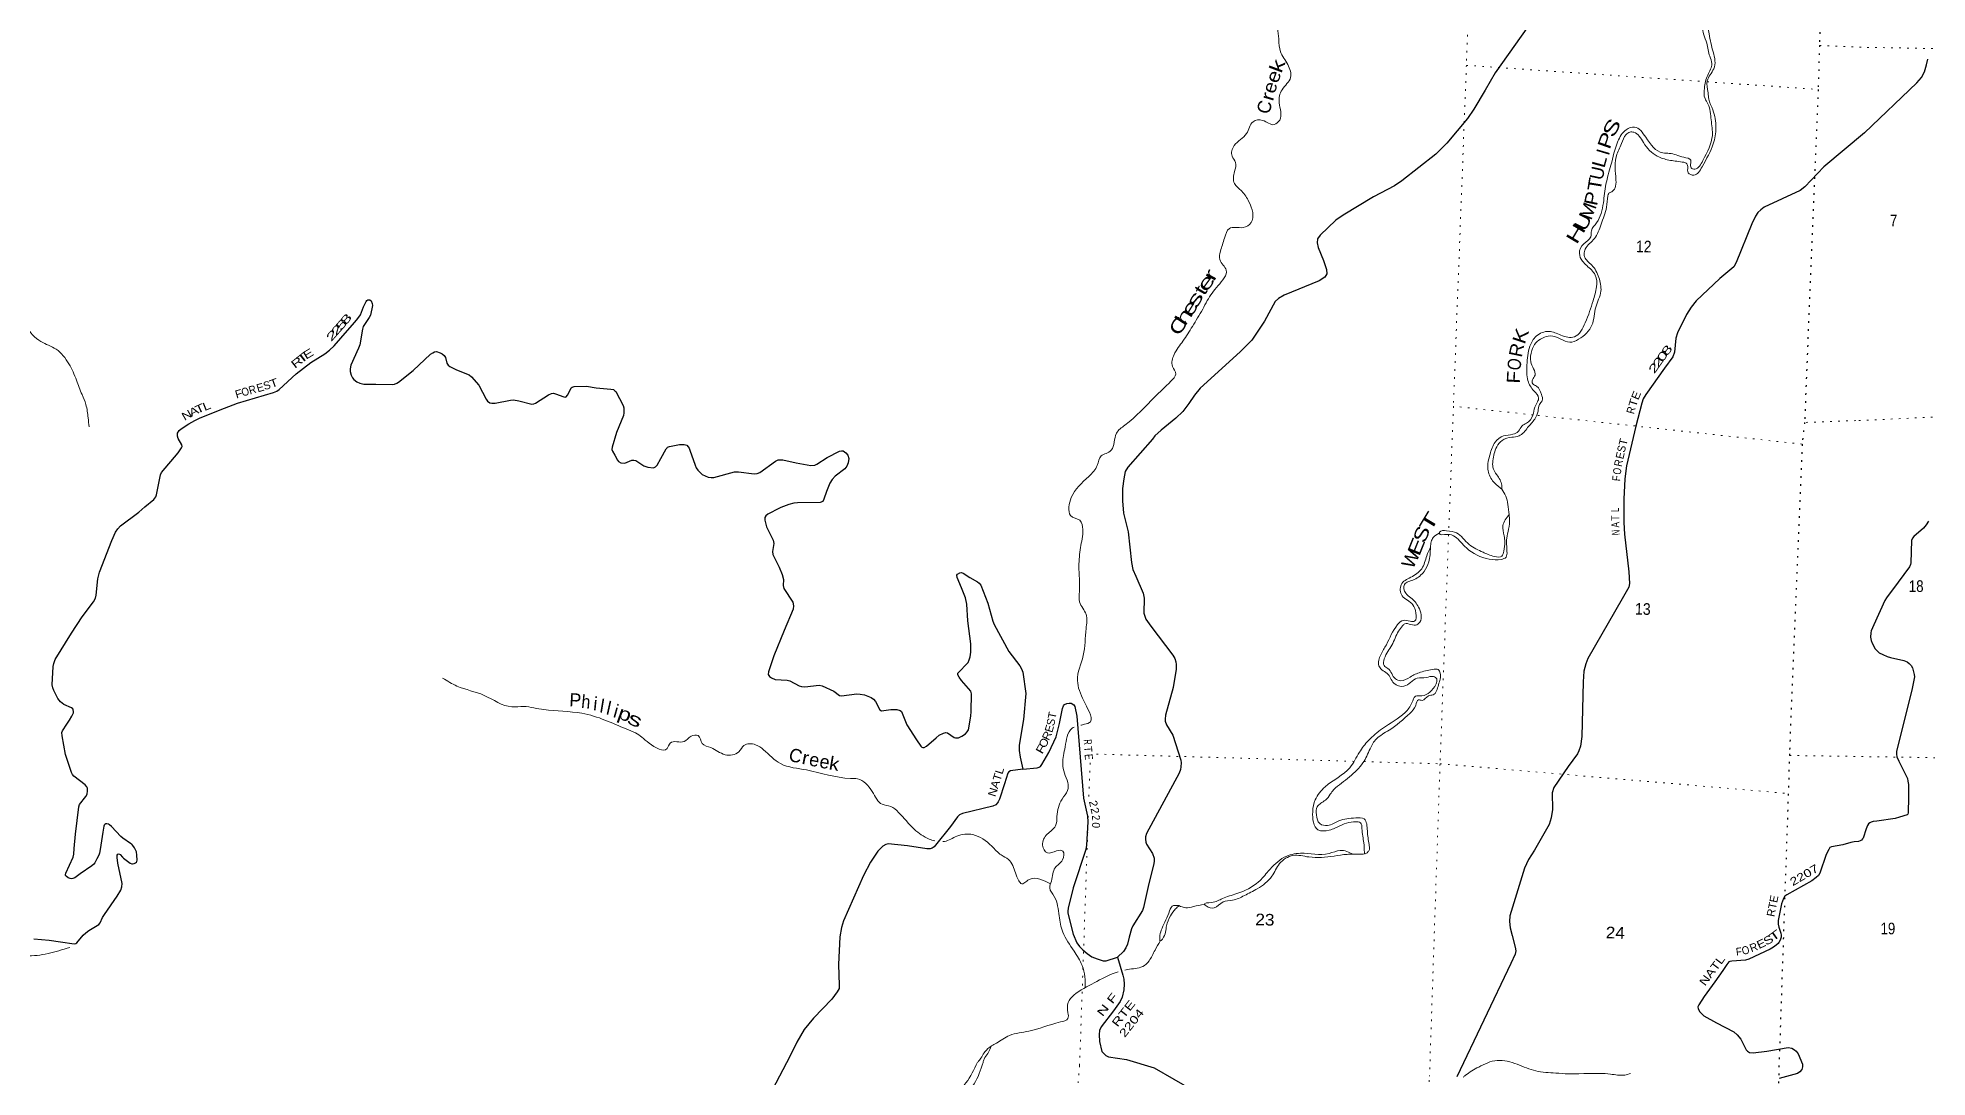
# Model space of a CAD drawing. Header units: feet. Extents: x -751810 to -497223, y -177792 to 12311.
# Drawn here: x -711982 to -683645, y -35316 to -19722 of the extents above; entities that cross this region are included whole.
import ezdxf
from ezdxf.enums import TextEntityAlignment as Align

# ---------------------------------------------------------------- set-up
doc = ezdxf.new("R2010")
doc.units = ezdxf.units.FT
doc.header["$LTSCALE"] = 80
doc.linetypes.add('DOTTED', pattern=[1.5, 0.3, -1.2])
for name, color, linetype, lineweight in [('29', 7, 'Continuous', 25), ('39', 7, 'Continuous', 13), ('6', 7, 'DOTTED', 25), ('7', 7, 'DOTTED', 13)]:
    doc.layers.add(name, color=color, linetype=linetype, lineweight=lineweight)
doc.layers.add('30', color=7, linetype='Continuous')
doc.layers.add('41', color=7, linetype='Continuous')

msp = doc.modelspace()

# ---------------------------------------------------------------- linework, layer by layer
at = {"layer": '29'}
msp.add_line((-711347.9, -32265.95), (-711366.77, -32279.24), dxfattribs=at)
for points in [[(-689151.86, -18866.51), (-690122.97, -20249.49), (-690275.78, -20506.42), (-690446.38, -20795.3), (-690537.78, -20933.08), (-690852.05, -21305.81), (-691012.64, -21468.75), (-691522.81, -21869.61), (-691635.48, -21943.87), (-691951.76, -22107.23), (-692404.27, -22382.72), (-692514.88, -22460.23), (-692750.9, -22682.41), (-692791.57, -22740.83), (-692796.91, -22799.62), (-692782.22, -22868.62), (-692699.09, -23062.37), (-692652.67, -23200.48), (-692648.51, -23265.18), (-692679.38, -23312.72), (-692763.27, -23370.33), (-693290.74, -23581.54), (-693373.86, -23633.42), (-693423.29, -23678.09), (-693583.67, -23975.05), (-693775.76, -24258.95), (-693949.52, -24432.73), (-694550.23, -24977.79), (-694634.61, -25081.87), (-694720.2, -25210.05), (-694810.9, -25327.73), (-694913.91, -25431.51), (-695136.77, -25611.01), (-695228.03, -25695.57), (-695264.06, -25742.76), (-695634.48, -26162.07), (-695673.65, -26231.01), (-695695.02, -26337.91), (-695715.29, -26483.61), (-695716.39, -26669.29), (-695701.45, -26856.35), (-695629.68, -27136.29), (-695578.88, -27594.71), (-695558.79, -27700.85), (-695514.38, -27801.97), (-695403.42, -28056.95), (-695387.84, -28128.44), (-695394.68, -28353.06), (-695366.48, -28443.78), (-695289.51, -28549.5), (-694957.99, -28984.34), (-694928.42, -29034.39), (-694915.06, -29085.17), (-694907.05, -29125.26), (-694909.66, -29193.12), (-694956.6, -29471.42), (-695067.19, -29886.63), (-695073.99, -29943.01), (-695072.65, -29975.08), (-695052.65, -30031.99), (-694959.93, -30185.78), (-694839.45, -30559.79), (-694834.93, -30597.76), (-694840.27, -30659.22), (-694842.94, -30699.31), (-694865.12, -30756.23), (-695354.86, -31660.92), (-695370.47, -31712.16), (-695370.47, -31746.9), (-695365.13, -31792.34), (-695353, -31821.98), (-695264.58, -31961.55), (-695239.12, -32032.41), (-695238.25, -32070.27), (-695243.42, -32113.15), (-695319.21, -32408.68), (-695397.18, -32767.77), (-695413.32, -32814.33), (-695561.02, -33043.25), (-695581.48, -33091.13), (-695615.93, -33214.65), (-695640.25, -33318.29), (-695664.34, -33374.16), (-695699.01, -33430.53), (-695790.54, -33515.19)], [(-684585.82, -21150.76), (-683801.29, -20400.49), (-683729.53, -20317.29), (-683685.75, -20231.68), (-683654.44, -20127.46), (-683638.63, -20042.43)], [(-684585.82, -21150.76), (-685197.03, -21656.7), (-685479.53, -21960.46), (-685548.96, -22014.18), (-686092.05, -22265.17), (-686141.96, -22302.53), (-686184.69, -22345.29), (-686222.09, -22398.73), (-686276.71, -22513.07), (-686510.33, -23091.55), (-686545.28, -23157.7), (-686755.24, -23335.59), (-687111.55, -23670.81), (-687184.34, -23763.16), (-687255.79, -23873.91), (-687389.34, -24146.5), (-687415.64, -24229), (-687437.42, -24440.47), (-687462.73, -24511.32), (-687587.93, -24678.54), (-687864.78, -25072.55), (-687904.86, -25140.64), (-687926.23, -25204.78), (-688017.89, -25546.83), (-688153.27, -26145.48), (-688179.28, -26340.86), (-688196.01, -26642.55), (-688194.28, -26992.47), (-688185.32, -27171.69), (-688120.12, -27733.35), (-688108.76, -27908.8), (-688118.55, -27962.73), (-688222.28, -28138.76), (-688735.57, -29037.04), (-688764.99, -29112.27), (-688794.34, -29224.11), (-688807.59, -29382.65), (-688827.16, -30205.19), (-688847.76, -30351.87), (-688869.13, -30421.35), (-688891.5, -30464.84), (-689031.62, -30653.74), (-689245.75, -30971.88), (-689270.26, -31048.92), (-689265.86, -31300.63), (-689283.14, -31426.19), (-689314.73, -31524.53), (-689532.96, -31912.29), (-689625.04, -32051.54), (-689686.15, -32179.27), (-689905.5, -32896.03), (-689912.26, -32981.37), (-689900.16, -33077.75), (-689868.03, -33192.04), (-689824.42, -33366.46), (-689814.68, -33419.82), (-689825.37, -33467.93), (-689888.06, -33608.02), (-690700.42, -35311.85)], [(-707225.56, -23986.88), (-707181.77, -23935.53), (-707142.93, -23877.16), (-707096.47, -23759.03), (-707057.46, -23679.4), (-707049.44, -23666.03), (-707032.13, -23656.36), (-707001.36, -23652.67), (-706982.67, -23668.71), (-706967.79, -23710.66), (-706963.97, -23738.19), (-706993.35, -23885.17), (-707014.11, -23920.56), (-707100.19, -24053.54), (-707113.41, -24094.61), (-707153.61, -24331.47), (-707170.55, -24376.62), (-707285.08, -24632.72), (-707297.85, -24689.57), (-707297.85, -24729.66), (-707284.5, -24785.78), (-707262.19, -24822.61), (-707241.76, -24849.92), (-707199.02, -24884.66), (-707153.61, -24906.04), (-707094.77, -24918.32), (-706910.55, -24918.35)], [(-709184.41, -25281.58), (-708987.9, -25204.29), (-708448.36, -25045.78), (-708398.34, -25023.63), (-708363.61, -24999.57), (-708107.41, -24764.43), (-707887.41, -24592.08), (-707677.15, -24463.7), (-707606.36, -24408.97), (-707538.25, -24344.83), (-707335.65, -24115.96), (-707225.56, -23986.88)], [(-706910.55, -24918.35), (-706662.14, -24924.75), (-706633.8, -24918.4), (-706595.36, -24906.04), (-706571.32, -24890.01), (-706350.15, -24713.78), (-706094.53, -24467.76), (-706056.07, -24447.1), (-706030.43, -24433.02), (-706003.72, -24430.35), (-705947.62, -24449.06), (-705918.24, -24462.42), (-705888.65, -24490.48), (-705867.49, -24518.54), (-705846.12, -24604.06), (-705829.72, -24633.17), (-705800.71, -24654.83), (-705701.58, -24703.52), (-705513.57, -24780.44), (-705480.11, -24806.93), (-705368.21, -24933.14), (-705259.64, -25145.78), (-705235.78, -25173.29), (-705201.05, -25197.34), (-705171.67, -25202.68), (-705123.08, -25206.33), (-704893.88, -25157.25), (-704845.38, -25156.5), (-704768.34, -25167.94), (-704571.94, -25217.23), (-704543.97, -25216.05), (-704517.26, -25205.36), (-704325.03, -25077.9), (-704278.11, -25059.19), (-704250.06, -25056.51), (-704215.84, -25065.15), (-704094.81, -25111.14), (-704064.43, -25112.64), (-704032.38, -25080.57), (-703980.83, -24973.76), (-703966.93, -24962.98), (-703936.22, -24952.29), (-703752.47, -24950.59), (-703610.37, -24973.75)], [(-703610.37, -24973.75), (-703389.99, -24992.38), (-703349.93, -25000.39), (-703326.38, -25020.04), (-703315.21, -25027.12), (-703203.02, -25240.91), (-703192.34, -25275.65), (-703192.29, -25301.89), (-703192.34, -25347.8), (-703200.35, -25387.89), (-703302.18, -25646.69), (-703368.91, -25864), (-703372.63, -25898.32), (-703364.62, -25925.05), (-703327.15, -25982.02), (-703289.83, -26058.66), (-703271.13, -26080.04), (-703236.99, -26097.49), (-703177.65, -26104.1), (-703073.48, -26058.66), (-703044.2, -26057.13), (-703014.71, -26064.01), (-702894.57, -26144.24), (-702833.08, -26162.89), (-702750.28, -26173.58), (-702718.1, -26161.74), (-702691.52, -26136.16), (-702640.69, -26033.3), (-702557.97, -25887.63), (-702545.62, -25874.26), (-702536.6, -25866.25), (-702521.58, -25856.89), (-702508.92, -25852.19), (-702433.6, -25837.77)], [(-710376.99, -26757.89), (-710241.37, -26651.14), (-710213.59, -26611.64), (-710201.3, -26581.66), (-710142.54, -26277), (-710125.04, -26246.06), (-709878.13, -25949.75), (-709824.68, -25876.14), (-709816.67, -25852.09), (-709821.21, -25830.75), (-709879.44, -25731.82), (-709886.63, -25699.94), (-709884.79, -25654.32), (-709860.75, -25614.24), (-709832.11, -25590.92), (-709716.51, -25515.36), (-709628.36, -25464.58), (-709547.92, -25424.56), (-709184.41, -25281.58)], [(-702433.6, -25837.77), (-702358.98, -25823.49), (-702335.28, -25822.81), (-702288.2, -25826.17), (-702266.5, -25828.16), (-702246.62, -25834.85), (-702228.45, -25856.79), (-702212.41, -25881.61), (-702201.07, -25907.94), (-702125.21, -26133.67), (-702108.24, -26173.57), (-702082.86, -26209.65), (-702049.47, -26243.05), (-702017.87, -26273.82), (-701973.35, -26296.5), (-701927.94, -26312.54), (-701881.2, -26320.55), (-701844.5, -26319.4), (-701531.29, -26236.37), (-701474.86, -26234.16), (-701238.46, -26263.56), (-701192.06, -26257.75), (-701154.67, -26244.39), (-700916.94, -26073.35), (-700878.18, -26055.26), (-700807.43, -26054.64), (-700608.06, -26097.78), (-700386.28, -26140.82), (-700330.65, -26134.82), (-700298.59, -26118.78), (-700142.15, -26021.53), (-699959.34, -25926.52), (-699927.32, -25918.35), (-699905.95, -25921.02), (-699865.88, -25947.75), (-699833.83, -25982.49), (-699820.53, -26033.43), (-699828.49, -26100.08), (-699849.85, -26150.85), (-699880.85, -26188.55), (-700023.47, -26300.51), (-700070.15, -26347.76), (-700103.61, -26402.06), (-700153.67, -26530.35), (-700191.75, -26642.58), (-700210.45, -26677.32), (-700246.47, -26692.53), (-700586.87, -26698.17), (-700645.83, -26706.72), (-700717.95, -26725.42), (-700839.28, -26770.92), (-700856.23, -26780.23)], [(-711546.23, -30020.63), (-711505.86, -29959.06), (-711472.44, -29901.46), (-711447.07, -29850.68), (-711448.4, -29829.3), (-711451.08, -29805.25), (-711459.15, -29791.45), (-711479.12, -29773.19), (-711591.54, -29727), (-711642.06, -29685), (-711679.45, -29634.22), (-711740.88, -29513.96), (-711756.91, -29473.88), (-711765.3, -29429.84), (-711752.9, -29153.19), (-711742.95, -29110.53), (-711720.85, -29051.64), (-711477.86, -28655.79), (-711317.33, -28407.14), (-711145.24, -28185.78), (-711117.5, -28131.52), (-711105.18, -28086.9), (-711080.08, -27838.84), (-711055.76, -27739.49), (-710870.74, -27263.64), (-710815.36, -27138.2), (-710781.98, -27087.42), (-710739.51, -27044.28), (-710467.93, -26839.29), (-710376.99, -26757.89)], [(-700856.23, -26780.23), (-701034.47, -26869.73), (-701061.37, -26892.9), (-701077.21, -26920.51), (-701077.21, -26960.6), (-701053.64, -27058.16), (-700953, -27257.23), (-700944.45, -27307.05), (-700963.68, -27430.94), (-700956.9, -27473.71), (-700865.57, -27663.68), (-700816.77, -27775.68), (-700800.23, -27848.84), (-700802.08, -27941.37), (-700793.43, -27985.9), (-700660.52, -28187.23), (-700650.44, -28245.89), (-700655.18, -28296.8), (-700789.41, -28613.94), (-700944.99, -28995.57), (-701022.56, -29232.68), (-701027.79, -29272.24), (-701006.42, -29304.31), (-700977.04, -29325.69), (-700922.41, -29350.48), (-700741.98, -29360.43), (-700705.73, -29369.21), (-700565.77, -29445.96), (-700530.97, -29456.64), (-700477.55, -29459.31), (-700263.86, -29435.26), (-700217.39, -29442.58), (-700041.47, -29526.48), (-699956.69, -29587.59), (-699929.41, -29596.34), (-699697.6, -29563.54), (-699648.55, -29568.74), (-699585.41, -29582.24), (-699481.24, -29619.66), (-699447.85, -29646.38), (-699417.13, -29678.45), (-699355.78, -29807.17), (-699330.32, -29817.42), (-699188.43, -29800.24), (-699097.94, -29798.71), (-699050.01, -29812.54), (-699028.49, -29830.78), (-698949.64, -30028.96), (-698801.4, -30256.91), (-698738.68, -30351.9), (-698722.65, -30365.26), (-698709.14, -30370.43), (-698687.92, -30367.93), (-698653.2, -30349.23), (-698510.25, -30223.59), (-698463.56, -30186.21), (-698396.78, -30156.81), (-698364.73, -30146.12), (-698340.27, -30148.31), (-698236.51, -30218.28), (-698218.48, -30226.52), (-698175.08, -30223.62), (-698121.66, -30202.24), (-698068.24, -30164.83), (-698041.86, -30135.34), (-698025.5, -30106.04), (-697990.59, -29901.45), (-697985.43, -29828.1), (-697978.76, -29563.53), (-697990.2, -29525.11), (-698129.01, -29365.88), (-698165.74, -29314.99), (-698181.76, -29280.25), (-698181.76, -29256.2), (-698162.18, -29234.04), (-698046.96, -29116.83), (-698029.51, -29093.18), (-698016.16, -29055.77), (-698000.13, -29007.66), (-697986.77, -28940.85), (-697987.1, -28816.79), (-698036.21, -28471.13), (-698048.66, -28219.18), (-698069.57, -28123.1), (-698127.84, -27975.24), (-698195.11, -27818.44), (-698197.06, -27785.94), (-698189.76, -27767.67), (-698152.37, -27748.96), (-698128.33, -27746.29), (-698105.34, -27756.56), (-698002.66, -27819.89)], [(-683624.46, -26974.24), (-683662.01, -27031.58), (-683701.59, -27079.06), (-683845.79, -27205.6), (-683867.52, -27231.3), (-683879.81, -27262.02), (-683891.24, -27597.12), (-683896.18, -27624.81), (-683909.82, -27657.7), (-684083.53, -27890.87), (-684257.3, -28126.04), (-684282.52, -28166.62), (-684444.18, -28529.97)], [(-698002.66, -27819.89), (-697887.93, -27882.58), (-697861.52, -27906.94), (-697837.18, -27936.03), (-697734, -28202.68), (-697660.89, -28475.86), (-697637.73, -28525.64), (-697419.81, -28930.82), (-697256.23, -29143.97), (-697228.42, -29188.27), (-697210.82, -29240.18), (-697162.22, -29560.62), (-697197.41, -29951.99), (-697264.53, -30336.34), (-697265.58, -30413.37), (-697249.22, -30513.91), (-697207.85, -30694.3)], [(-684444.18, -28529.97), (-684485.12, -28621.98), (-684492.98, -28649.11), (-684494.96, -28714.36), (-684487.05, -28763.8), (-684470.49, -28802.68), (-684423.82, -28888.37), (-684392.2, -28925.94), (-684366.44, -28947.98), (-684313.16, -28975.38), (-684247.94, -29005.04), (-684197.9, -29019.09), (-683996.47, -29065.15), (-683947.57, -29086.11), (-683915.96, -29111.82), (-683888.29, -29141.48), (-683867.31, -29177.15), (-683841.86, -29273.97), (-683837.91, -29311.54), (-683839.92, -29334.19), (-683872.6, -29485.44), (-684105.86, -30427.86), (-684107.65, -30470.29), (-684101.72, -30507.86), (-684070.21, -30577.13), (-683943.51, -30837.27), (-683933.75, -30875.65), (-683927.83, -30923.11), (-683927.83, -31116.14), (-683928.82, -31348.25), (-683936.73, -31368.03), (-683947.84, -31379.92), (-684059.25, -31417.46), (-684126.14, -31432.7), (-684401.86, -31472.56)], [(-697207.85, -30694.3), (-696995.81, -30676.67), (-696962.43, -30667.25), (-696946.4, -30656.56), (-696923.43, -30626.56), (-696819.8, -30444.59), (-696710.07, -30208.47), (-696658.18, -30010.82), (-696613.18, -29782.77), (-696597.83, -29745.27), (-696581.8, -29726.56), (-696549.92, -29708.24), (-696515.03, -29702.51), (-696485.65, -29705.18), (-696445.99, -29727.53), (-696426.88, -29755.96), (-696398.2, -29898.06), (-696300.61, -31128.72), (-696241.25, -31402.17), (-696233.79, -31484.98), (-696255.94, -31835.1), (-696263.8, -31898.65), (-696453.03, -32474.46), (-696529.72, -32778.46), (-696535.06, -32823.9), (-696532.06, -32854.42), (-696455.66, -33170.73), (-696400.17, -33299.59), (-696360.11, -33355.71), (-696309.74, -33406.66), (-696245.25, -33462.6), (-696172.78, -33509.48), (-696093, -33542.78), (-696002.18, -33569.5), (-695959.66, -33568.36), (-695790.54, -33515.19)], [(-711437.23, -31883.3), (-711416.7, -31670.47), (-711368.75, -31261.38), (-711356.26, -31224.3), (-711260.11, -31105.73), (-711241.4, -31069.3), (-711236.06, -31021.2), (-711238.73, -30981.11), (-711248.51, -30961.18), (-711270.78, -30930.33), (-711441.73, -30802.06), (-711462.71, -30773.47), (-711479.12, -30743.27), (-711568.03, -30476.39), (-711616.68, -30192.75), (-711622.02, -30147.32), (-711610.64, -30118.86), (-711546.23, -30020.63)], [(-697207.85, -30694.3), (-697392.47, -30720.7), (-697418.81, -30736.12), (-697435.21, -30752.77), (-697484, -30913.23), (-697557.38, -31146.45), (-697578.1, -31183.03), (-697588.79, -31201.74), (-697612.83, -31228.46), (-697657.99, -31250.02), (-698114.99, -31362.08), (-698158.16, -31379.56), (-698189.78, -31410.19), (-698293.72, -31554.51), (-698517.98, -31837.42), (-698541.02, -31861.83), (-698567.73, -31880.54), (-698597.11, -31888.55), (-698648.83, -31889.76), (-698938.97, -31844.61), (-699227.64, -31813.6), (-699263.55, -31824.42), (-699306.29, -31851.14), (-699382.85, -31923.55), (-699493.26, -32091.66), (-699600.3, -32291.2), (-699896.59, -32968.21), (-699930.11, -33067.98), (-699955.36, -33208.73), (-699973.65, -33624.12), (-699961.43, -33934.43), (-699966.04, -33983.74), (-699992.75, -34037.19), (-700072.25, -34146.37), (-700350.87, -34429.63), (-700488.37, -34602.51), (-700600.34, -34792.27), (-700705.98, -35005.68)], [(-711641.75, -33285.99), (-711437.66, -33314.08), (-711413.71, -33308.79), (-711397.69, -33298.1), (-711303.95, -33187.38), (-711261.46, -33148.44), (-711218.74, -33117.54), (-711069.15, -33025.51), (-711045.05, -32998.1), (-711013.06, -32918.62), (-710983.88, -32873.19), (-710794.19, -32599.27), (-710739.28, -32512.41), (-710720.34, -32458.65), (-710717.91, -32410.86), (-710781.2, -32104.58), (-710792.7, -32020.69), (-710794.01, -32000.63), (-710790.03, -31985.95), (-710780.66, -31968.56), (-710773.85, -31965.94), (-710757.97, -31969.92), (-710747.27, -31976.58), (-710713.3, -32014.09), (-710696.52, -32030.02), (-710595.04, -32106.21), (-710573.65, -32112.87), (-710560.11, -32113.39), (-710536.28, -32111.55), (-710517.58, -32100.86), (-710502.87, -32090.15), (-710496.21, -32079.49), (-710491.6, -32059.15), (-710496.21, -31983.28), (-710504.21, -31935.15), (-710514.91, -31903.11), (-710530.88, -31876.81), (-710557.65, -31841.64), (-710573.65, -31820.24), (-710589.7, -31809.57), (-710707.21, -31732.05), (-710737.58, -31703.41), (-710874.77, -31554.29), (-710906.2, -31527.61), (-710923.58, -31520.96), (-710944.93, -31512.92), (-710960.97, -31515.61), (-710978.31, -31524.95), (-710987.66, -31535.63), (-710993.02, -31550.35), (-711008.94, -31640.74), (-711045.13, -31901.26), (-711057.78, -31955.2), (-711067.81, -31985.95), (-711094.52, -32042.07), (-711126.57, -32098.19), (-711142.59, -32118.23), (-711173.19, -32142.85), (-711347.9, -32265.95)], [(-684401.86, -31472.56), (-684458.42, -31480.74), (-684488.06, -31490.63), (-684505.74, -31501.51), (-684523.63, -31516.33), (-684541.42, -31542.04), (-684562.57, -31587.95), (-684604.98, -31728.89), (-684615.53, -31741.76), (-684633.31, -31759.55), (-684653.07, -31771.42), (-684674.82, -31780.89), (-684742, -31785.26), (-684791.67, -31793.43), (-684909.11, -31830.29)], [(-711366.77, -32279.24), (-711428.4, -32322.67), (-711454.84, -32334.92), (-711476.47, -32340.04), (-711499.14, -32336.89), (-711527.23, -32322.67), (-711556.61, -32301.29), (-711564.61, -32290.6), (-711566.62, -32278.58), (-711561.95, -32253.19), (-711450.18, -32017.61), (-711440.39, -31972.57), (-711437.23, -31883.3)], [(-684909.11, -31830.29), (-685080.24, -31859.13), (-685104.28, -31872.49), (-685122.98, -31899.21), (-685162.11, -31977.55), (-685255.34, -32254.47), (-685275.23, -32289.39), (-685309.96, -32321.46), (-685376.58, -32371.51), (-685750.91, -32581.37), (-685781.41, -32602.07), (-685800.11, -32636.81), (-685830.49, -32713.78), (-685880.24, -32962.84), (-685880.6, -33020.21), (-685872.22, -33064.4), (-685839.53, -33154.34), (-685835.5, -33184.66), (-685837.5, -33214.05), (-685850.86, -33259.48), (-685871.19, -33296.28), (-685881.19, -33311.41), (-685909.23, -33336.8), (-685950.35, -33366.38), (-685999.76, -33394.97), (-686322.97, -33545.43), (-686368.29, -33558.72), (-686576.72, -33574.83), (-686603.43, -33580.18), (-686618.89, -33587.22), (-686648.84, -33622.93), (-686708.44, -33717.31), (-686829.7, -33886.67), (-686991.01, -34103.12), (-687072.2, -34229.58), (-687083.58, -34259.28), (-687080.22, -34291.04), (-687056.18, -34333.8), (-687034.81, -34357.85), (-686994.27, -34394.89), (-686807.25, -34501.31), (-686546.81, -34634.15), (-686493.92, -34678.54), (-686440.48, -34746.13), (-686375.14, -34876.97), (-686360.37, -34905.7), (-686339, -34927.08), (-686309.62, -34945.78), (-686255.2, -34949.11), (-686053.06, -34925.15), (-685729.09, -34872.75), (-685676.57, -34878.97), (-685633.83, -34905.7), (-685612.47, -34924.41), (-685579.79, -34965.93), (-685515.38, -35120.9), (-685513.64, -35159.58), (-685526.99, -35199.66), (-685553.7, -35237.08), (-685593.26, -35261.41), (-685863.66, -35333.58)], [(-712040.76, -33241.21), (-711814.1, -33262.27), (-711641.75, -33285.99)], [(-695790.54, -33515.19), (-695708.36, -33783.29), (-695692.56, -33846.25), (-695691, -33919.59), (-695696.34, -34007.78), (-695718.93, -34113.11), (-695749.77, -34178.81), (-695847.77, -34322.48), (-696034.05, -34560.27), (-696059.61, -34617.09), (-696066.3, -34673.21), (-696058.72, -34782.91), (-696023.56, -34929.76), (-695991.51, -34967.18), (-695963.45, -34988.56), (-695924.56, -35010.43), (-695652.43, -35053), (-695241.22, -35174.23)], [(-700705.98, -35005.68), (-701376.76, -36289.65)], [(-695241.22, -35174.23), (-694649.87, -35514.54), (-694618.02, -35535.78), (-694583.41, -35573.07), (-694137.68, -36098.94), (-694121.28, -36113.46), (-694091.56, -36130.45), (-694063.96, -36136.83), (-694018.58, -36138.83), (-693698.36, -36078.71), (-693299.73, -36028.51), (-693252.05, -36034.61), (-693212.69, -36051.87), (-693187.22, -36070.98), (-693163.87, -36092.22), (-693142.98, -36124.36), (-693106.55, -36213.28), (-693091.69, -36277), (-693089.32, -36342.81), (-693181.61, -39619.33), (-693835.74, -47305.54), (-693860.17, -47416.53), (-693907.04, -47530.08), (-694534.87, -48545.85)]]:
    msp.add_lwpolyline(points, dxfattribs=at)
at = {"layer": '39'}
for points in [[(-688613.67, -7051.65), (-688620.7, -7467.22), (-688735.46, -7934.19), (-688821.69, -8460.15), (-688800.62, -8950.76), (-688645.96, -9248.05), (-688418.24, -9665.74), (-688461.94, -9875.48), (-688607.72, -10074.52), (-688807.96, -10661.77), (-688933.52, -11232.89), (-689041.64, -11525.3), (-689166.17, -11604.39), (-689475.76, -11624.4), (-689780.61, -11843.38), (-690087.65, -12144.64), (-690397.77, -12335.35), (-690475.68, -12548.22), (-690432.31, -12804.43), (-690476.32, -12949.89), (-690661.32, -13190.08), (-691050.34, -13555.47), (-691159.05, -13719.33), (-691257.47, -13873.41), (-691454.43, -14034.95), (-691520.78, -14266.2), (-691888.24, -14726.55), (-692066.42, -14936.79), (-692098.15, -15148.85), (-692234.68, -15301.94), (-692435.77, -15543.71), (-692448.25, -15635.77), (-692403.27, -15755.45), (-692389.59, -15920.5), (-692440.2, -16087.89), (-692410.43, -16251.35), (-692421.33, -16359.52), (-692429.93, -16532.02), (-692446.62, -16933.27), (-692519.18, -17096.07), (-692670.6, -17280.89), (-692694.52, -17501.2), (-692727.75, -17996.41), (-692803.03, -18261.57), (-693053.18, -18763.15), (-693112.47, -19030.73), (-693123.68, -19301.58), (-693192.43, -19396.18), (-693342.7, -19462.55), (-693372.12, -19738.94), (-693345.16, -19932.46), (-693235.86, -20124.11), (-693192.85, -20318.05), (-693320.14, -20501.5), (-693365.48, -20697.14), (-693356.37, -20958.48), (-693438.41, -21024.62), (-693613.35, -20961.79), (-693756.38, -20982.15), (-693853.43, -21160.37), (-694038.84, -21340.29), (-694071.08, -21496.11), (-694017.48, -21593.91), (-694035.1, -21728.02), (-694035.89, -21908.76), (-693924.56, -22024.15), (-693818.36, -22181.58), (-693784.57, -22495.78), (-693906.93, -22568.9), (-694111.97, -22581.6), (-694184.11, -22728.34), (-694245.54, -22925.57), (-694254.87, -23049.85), (-694158.75, -23209.02), (-694281.31, -23440.8), (-694443.82, -23665.51), (-694511.47, -23794.29), (-694666.87, -24053.33), (-694807.16, -24272.59), (-694941, -24475.96), (-694963.75, -24652.1), (-694916.65, -24767.82), (-694987.77, -24876.42), (-695230.83, -25111.07), (-695679.6, -25535.15), (-695805.25, -25656.39), (-695882.22, -25909.45), (-695959.76, -25957.63), (-696035.03, -25995.82), (-696092.97, -26136.91), (-696219.79, -26302.3), (-696483.07, -26618.76), (-696517.05, -26764.49), (-696492.34, -26891.67), (-696353.71, -26961.58), (-696309.21, -27099.32), (-696346.49, -27369.48)], [(-685329.27, -16071.2), (-685513.05, -16265.22), (-685741.8, -16339.57), (-685977.17, -16285.21), (-686147.87, -16138.14), (-686294.48, -16142.33), (-686559.71, -16229.79), (-686709.6, -16432.73), (-686830.96, -16694.67), (-686914.99, -16911.39), (-686924.84, -17206.37), (-686916.88, -17435.54), (-686958.38, -17486.68), (-687086.06, -17533.55), (-687171.11, -17637.77), (-687178, -17896.68), (-687175.19, -18244.21), (-687154.7, -18379.31), (-687176.88, -18609.7), (-687135.01, -18922.11), (-687037.41, -19252.04), (-686982.29, -19367.96), (-687015.17, -19547.86), (-686951.76, -19804.59), (-686906.79, -20000.59), (-686875.58, -20109.86), (-686936.32, -20281), (-686987.78, -20480.5), (-686977.85, -20635.41), (-686933.81, -20714.89), (-686886.01, -20955.15), (-686868.13, -21188.59), (-687010.57, -21564.46), (-687130.42, -21693.88), (-687164.4, -21688.97), (-687193.37, -21646.04), (-687193.08, -21559.68), (-687296.24, -21514.8), (-687513.46, -21456.9), (-687611.62, -21450.31), (-687866.26, -21214.68), (-688034.78, -21061.65), (-688160.3, -21102.55), (-688285.32, -21276.02), (-688389.13, -21632.81), (-688463, -21920.09), (-688502.55, -22200.24), (-688604.81, -22498.83), (-688680.21, -22617.36), (-688692.64, -22707.41), (-688797.8, -22813.12), (-688861.81, -22956.05), (-688816.72, -23071.71), (-688679.8, -23205.84), (-688623.61, -23281.63), (-688606.25, -23458.83), (-688655.97, -23668.41), (-688773.07, -23996.74), (-688937.27, -24209.35), (-689139.29, -24183.98), (-689320.41, -24127.02), (-689509, -24200.41), (-689603.3, -24350.58), (-689648.93, -24632.58), (-689633.06, -24865.97), (-689542.85, -25020.98), (-689473.43, -25127.23), (-689488.96, -25183.06), (-689531.26, -25264.3), (-689560.59, -25386.05), (-689656.09, -25506.06), (-689723.45, -25548.49), (-689775.67, -25625.45), (-689861.18, -25671.41), (-690000.31, -25695.89), (-690125.2, -25789.02), (-690202.26, -25969.77), (-690234.3, -26193.88), (-690162.68, -26368.48), (-690051.09, -26473.84), (-690027.5, -26492.53)], [(-685329.27, -16071.2), (-685379.4, -16220.52), (-685500.56, -16323.79), (-685798.14, -16420.44), (-685965.91, -16389.94), (-686079.46, -16282.53), (-686213.54, -16192.65), (-686365.28, -16238.89), (-686580.59, -16335.69), (-686642.06, -16458.6), (-686767.02, -16780.7), (-686839.1, -16925.43), (-686846.58, -17055.78), (-686848.59, -17433.31), (-686862.38, -17499.23), (-686901.23, -17526.33), (-687023.11, -17581.39), (-687105.04, -17643.51), (-687127.65, -17739.33), (-687110.2, -17988.83), (-687077.81, -18204.58), (-687081.84, -18658.38), (-687087.18, -18859.09), (-687000.36, -19066.22), (-686941.58, -19270.62), (-686946.64, -19461.28), (-686917.94, -19664.89), (-686856.9, -19935.62), (-686828.28, -20066.92), (-686847.52, -20186.92), (-686944.69, -20369.15), (-686931.33, -20546.25), (-686919.91, -20644.96), (-686861.95, -20805.14), (-686814.79, -21069.48), (-686853.39, -21313.5), (-687023.11, -21658.53), (-687146.85, -21783.83), (-687228.23, -21749.56), (-687237.81, -21656.93), (-687248.72, -21614.46), (-687318.22, -21586.53), (-687522.14, -21557.09), (-687693.18, -21498.39), (-687902.48, -21294.07), (-688044.89, -21139.71), (-688105.05, -21138.14), (-688162.17, -21172.79), (-688230.02, -21309.6), (-688307.13, -21492.36), (-688317.35, -21801.39), (-688353.14, -22015.36), (-688375.68, -22032.84), (-688422.56, -22059.73), (-688433.44, -22091.58), (-688454.12, -22265.78), (-688537.16, -22520.68), (-688637.18, -22734.98), (-688773.81, -22892.07), (-688789.83, -22965.97), (-688782.92, -23008.33), (-688677.83, -23131.58), (-688570.43, -23319.17), (-688539.72, -23522.83), (-688616.31, -23761.84), (-688673.7, -24033.48), (-688874, -24245.15), (-689007.64, -24289.86), (-689140.89, -24244.19), (-689300.11, -24193.83), (-689415.38, -24226.96), (-689515.63, -24298.65), (-689574.87, -24413.59), (-689591.44, -24583.87), (-689548.09, -24689.45), (-689526.53, -24784.41), (-689566.45, -24851.65), (-689562.03, -24912.02), (-689502.83, -24949.72), (-689431.83, -25072.09), (-689418.18, -25162.82), (-689461.95, -25223.94), (-689480.66, -25323.87), (-689532, -25443.03), (-689637.75, -25570.81), (-689767.51, -25695.96), (-689876.39, -25715.2), (-690020.17, -25763.66), (-690100.95, -25857.95), (-690158.69, -26067.32), (-690159.3, -26165.72), (-690100.12, -26279.74), (-690025.96, -26434.32), (-690027.5, -26492.53)], [(-715739.31, -21637.99), (-715370.14, -21938.7), (-715067.8, -22191.65), (-714840.9, -22338.18), (-714609.67, -22472.77), (-713886.5, -22975.74), (-713466.95, -23273.93), (-713119.88, -23429.64), (-712741.55, -23692.6), (-712501.62, -23877.64), (-712285.51, -23901.37), (-712162.84, -24043.16), (-711934.33, -24280.12), (-711708.58, -24394.48), (-711515.74, -24614.44), (-711401.87, -24860.44), (-711319.28, -25075.5), (-711261, -25223.64), (-711228.23, -25425.34), (-711211.75, -25560.34)], [(-690027.5, -26492.53), (-689966.1, -26598.58), (-689935.31, -26723.9), (-689917.25, -26875.01)], [(-689917.25, -26875.01), (-690007.97, -27041.35), (-689989.97, -27194.46), (-689980.39, -27287.1), (-689996.1, -27425.27), (-690024.15, -27498.85), (-690138.67, -27503.88), (-690307.54, -27439.21), (-690515.19, -27323.31), (-690703.29, -27151.68), (-690854.96, -27119.59), (-690957.88, -27141), (-690962.37, -27158.96), (-690848.33, -27171.99), (-690724.89, -27209.36), (-690556.74, -27376.45), (-690216, -27544.04), (-690033.5, -27548.81), (-689962.35, -27514.52), (-689948.08, -27430.54), (-689950.71, -27227.62), (-689923.12, -27095.79), (-689910.83, -26935.43), (-689917.31, -26877.02)], [(-690967.17, -27153.09), (-691054.28, -27218.81), (-691084.06, -27282.3), (-691096.33, -27366.34)], [(-696346.49, -27369.48), (-696368, -27650.1), (-696359.98, -28027.9), (-696358.18, -28186.61), (-696260.75, -28371.93), (-696260.39, -28584.83), (-696303.31, -28991.43), (-696389.54, -29366.75), (-696361.35, -29514.11), (-696211.45, -29839.38), (-696193.18, -29982.46), (-696286.55, -30022.2), (-696340.93, -30036.5)], [(-691096.33, -27366.34), (-691149.88, -27493.48), (-691227.31, -27688.28), (-691391.27, -27816.54), (-691534.7, -27927.27), (-691521.02, -28092.32), (-691440.56, -28160.7), (-691360.09, -28229.09), (-691315.21, -28352.78), (-691332.51, -28474.84), (-691400.75, -28475.06), (-691500.76, -28462.4), (-691588.75, -28526.38), (-691757.36, -28829.26), (-691841.58, -28977.68), (-691868.07, -29143.69), (-691823.54, -29205.11), (-691744.65, -29257.39), (-691644.21, -29404.62), (-691494.91, -29450.71), (-691293.06, -29331.47), (-691158.26, -29318.93), (-691051.55, -29305.66), (-691002.31, -29341.09), (-691012.36, -29417.15), (-691105.97, -29541.23), (-691223.79, -29594.38), (-691320.32, -29601.9), (-691373.07, -29698.93), (-691475.29, -29844.88), (-691814.82, -30085.04), (-692026.35, -30266.28), (-692161.45, -30441.5), (-692304.07, -30672.75), (-692674.96, -30960.29), (-692824.64, -31155.21), (-692861.53, -31335), (-692782.39, -31604.2), (-692613.98, -31610.62), (-692453.68, -31544.52), (-692179.22, -31487.43), (-692145.39, -31498.36), (-692123.62, -31585.29), (-692095.18, -31798.93), (-692087.04, -31945.76), (-692085.41, -31959.87), (-692032.63, -31937.15), (-692011.56, -31899.54), (-692015.55, -31823.11), (-692042.3, -31621.57), (-692091.7, -31441.52), (-692215.73, -31426.22), (-692469.81, -31471.79), (-692638.19, -31539.69), (-692755.87, -31512.51), (-692806.55, -31380.63), (-692795.28, -31258.41), (-692672.22, -31159.2), (-692597.62, -31070.77), (-692547.68, -31003.79), (-692430.64, -30904.43), (-692198.63, -30707.65), (-692107.51, -30601.58), (-692001.47, -30387.44), (-691907.28, -30241.28), (-691717.19, -30111.69), (-691405.41, -29858.76), (-691315.92, -29738.59), (-691273.57, -29655.34), (-691219.58, -29662.78), (-691127.47, -29594.9), (-691056.85, -29580.68), (-690974.58, -29430.19), (-690949.88, -29256.1), (-690980.53, -29201.07), (-691040.59, -29195.48), (-691244.48, -29240.35), (-691400.93, -29312.58), (-691540.91, -29369.17), (-691622.39, -29338.92), (-691734.66, -29183.34), (-691791.75, -29141.67), (-691789.03, -29039.31), (-691673.18, -28833.47), (-691575.32, -28625.14), (-691514.98, -28544.38), (-691482.03, -28513.1), (-691390.05, -28525.55), (-691297.79, -28527.97), (-691254.61, -28488.93), (-691274.71, -28263.46), (-691389.4, -28123.88), (-691465.86, -28055.6), (-691486.51, -27926.52), (-691339.98, -27850.02), (-691188.32, -27731.48)], [(-691188.32, -27731.48), (-691122.25, -27586.59), (-691096.33, -27366.34)], [(-698529.38, -31772.56), (-698614.14, -31742.75), (-698837.03, -31596.32), (-699073.14, -31343.1), (-699191.23, -31255.66), (-699316.77, -31222.24), (-699466.24, -31031.55), (-699689.96, -30840.91), (-699794.14, -30834.17), (-700455.03, -30706.4), (-700841.86, -30611.92), (-701097.24, -30404.39), (-701217.66, -30328.93), (-701392.56, -30340.42), (-701467.32, -30434.87), (-701675.17, -30477.63), (-701887.09, -30371.66), (-702017.86, -30307.98), (-702078.99, -30191.9), (-702183.6, -30201.21), (-702288.07, -30280.82), (-702497.39, -30303.46), (-702543.7, -30384.6), (-702814.47, -30303.19), (-703020.54, -30148.59), (-703160.14, -30089.81), (-703475.62, -29958.51), (-703822.12, -29857.05), (-704392.63, -29801.94), (-704542.46, -29775.93), (-704696.4, -29753.82), (-704871.15, -29759.29), (-705288.04, -29587.7), (-705695.75, -29448.49), (-705911.31, -29328.36)], [(-696437.62, -30062.45), (-696468.75, -30081.7), (-696574.55, -30362.12), (-696611.3, -30612.21), (-696584.95, -30753.49), (-696536.54, -30895.35), (-696537.68, -31013.82), (-696621.42, -31144.18), (-696696.65, -31407.33), (-696718.44, -31547.35), (-696842.08, -31668.64), (-696912.74, -31835.49), (-696841.58, -31951.84), (-696702.24, -31919.33), (-696610.04, -31923.76), (-696613.56, -32056.22), (-696725.06, -32173.81), (-696780.53, -32373.2), (-696805.31, -32474.98), (-696738.53, -32605.27), (-696665.99, -32896.39), (-696608.22, -33138.91), (-696441.26, -33426.47), (-696320.46, -33638.52), (-696278.87, -33810.32), (-696275.22, -33975.11)], [(-696794.46, -32413.45), (-697100.88, -32344.73), (-697164.17, -32385.25), (-697225.13, -32413.78), (-697268.08, -32368.47), (-697360.38, -32141.11), (-697426.16, -32049.01), (-697532.75, -31981.95), (-697675.74, -31849.66), (-697960.16, -31677.52), (-698199.57, -31699.37), (-698384.31, -31778.89), (-698409.95, -31782.05)], [(-692254.25, -31969.5), (-692447.45, -31914.24), (-692617.25, -31960), (-693044.64, -31956.85), (-693289.06, -32016.73), (-693527.41, -32225.39), (-693676.18, -32386.19), (-693999.97, -32562.49), (-694214.63, -32635.2), (-694384.8, -32695.01), (-694483.82, -32720.54), (-694458.44, -32747.31), (-694340.76, -32774.49), (-694205.99, -32687.64), (-694064.81, -32661.21), (-693886.35, -32591.57), (-693692.94, -32488.18), (-693473.23, -32301.12), (-693357.81, -32111.33), (-693157.9, -31990.03), (-692917.67, -32012.39), (-692542, -31998.12), (-692346.66, -31973.11), (-692254.25, -31969.5)], [(-692083.67, -31966.89), (-692129.85, -31970.75), (-692182, -31969.39), (-692254.25, -31969.5)], [(-694867.73, -32742.62), (-694968.27, -32750.03), (-695021.18, -32853.09), (-695132.35, -33109.26), (-695155.45, -33223.14), (-695148.7, -33271.52), (-695115.87, -33244.26), (-695054.33, -33043.02), (-694994.22, -32895.97), (-694919.2, -32791.49), (-694867.73, -32742.62)], [(-694487.67, -32723.09), (-694649.34, -32756.37), (-694766.19, -32773.4), (-694867.73, -32742.62)], [(-715858.05, -34030.82), (-715810.42, -34048.14), (-715500.95, -34108.46), (-714791.57, -34072.8), (-714100.95, -33988.45), (-713562.47, -33813.75), (-713172.79, -33725.54), (-713014.46, -33733.7), (-712766.05, -33750.25), (-712571.95, -33620.77), (-712321.86, -33498.77), (-712159.25, -33497), (-711829.17, -33461.46), (-711503.62, -33369.56)], [(-695148.17, -33274.41), (-695226.7, -33412.08), (-695315.2, -33570.44), (-695411.8, -33656.28), (-695637.75, -33700.57), (-695679.4, -33710.19)], [(-695779.7, -33735.05), (-695809.5, -33744.28), (-696136.77, -33900.41), (-696442.71, -34085.21), (-696529.88, -34193.39), (-696531.98, -34347.98), (-696532.27, -34434.34), (-696646.07, -34487.6), (-697119.36, -34625.84), (-697410.08, -34690.53), (-697605.76, -34803.91), (-697679.08, -34844.17)], [(-697679.08, -34844.17), (-697777.79, -34933.97), (-697826.05, -35013.04), (-697871.52, -35073.71), (-697888.53, -35092.49)], [(-697679.08, -34844.17), (-697736.32, -34959.16), (-697788.75, -35044.15), (-697805.73, -35095.29)], [(-697805.73, -35095.29), (-697940.33, -35417.44), (-698324.15, -35725.04), (-698703.19, -35938.01), (-698794.95, -36112.82), (-698948.01, -36316.12), (-699013.36, -36483.62), (-699077.92, -36762.04), (-699295.14, -37161.11), (-699605.94, -37452.65), (-699751.61, -37541.23), (-699690.54, -37589.35), (-699503.73, -37747.93), (-699257.89, -37817.47), (-699082.58, -37887), (-698842.46, -38083.4), (-698855.61, -38395.55), (-699015.19, -38546.25), (-699139.01, -38645.54), (-699339.55, -38887.81), (-699773.73, -39401.65), (-699844.77, -39556.89), (-699892.41, -39739.01), (-700097.48, -39860.17), (-700513.59, -40100.31), (-700671.51, -40158.66), (-700748.46, -40202.64), (-700841.28, -40349.02), (-701003.31, -40652.88), (-701041.87, -41006.65), (-700958.98, -41204.6), (-700549.3, -41805.08), (-700526.1, -42045.68), (-700668.9, -42311.78), (-701024.46, -42686.73), (-701228.2, -42900.68), (-701480.44, -43187.85)], [(-697888.53, -35092.49), (-698062.74, -35399.82), (-698390.37, -35646.53), (-698782.74, -35832.9), (-698948.47, -36056), (-699096.57, -36434.87), (-699113.72, -36607.78), (-699203.57, -36855.23), (-699496.07, -37209.8), (-699889.49, -37500.99), (-700386.99, -37974.71), (-700480.39, -38274.49), (-700430.66, -38503.75), (-700237.06, -38843.99), (-700007.81, -38860.63), (-699867.72, -38687.2), (-699808.07, -38438.89), (-699690.76, -38079.31), (-699495.3, -37873.19), (-699405.1, -37889.88), (-699166.9, -37945.08), (-698952.78, -38134.69), (-698969.68, -38368.1), (-699137.78, -38534.68), (-699440.99, -38911.12), (-699824.02, -39329.64), (-699892.46, -39464.79), (-699935.9, -39640.98), (-700199.76, -39843.13), (-700561.92, -40030.37), (-700717.5, -40044.07), (-700833.73, -40159.71), (-701020.65, -40418.5), (-701112.1, -40651.79), (-701164.59, -40930.55), (-701119.07, -41097.19), (-700890.64, -41555.38), (-700754.93, -41738.71), (-700644.46, -41820.5), (-700602.2, -42029.39), (-700750.04, -42261.07), (-701046.87, -42557.04), (-701177.15, -42601.71), (-701246.11, -42754.99), (-701355.29, -42905.11), (-701476.65, -43076.82)], [(-690605.19, -35316.43), (-690569.95, -35287.95), (-690372.39, -35163.99), (-690096.81, -35064.76), (-689793.31, -35122.92), (-689516.94, -35220.53), (-689214.8, -35254.55), (-689030.45, -35265.41), (-688396.39, -35269.95), (-688182.01, -35283.6), (-688095.08, -35259.77)]]:
    msp.add_spline(points, degree=3, dxfattribs=at)
at = {"layer": '6'}
msp.add_lwpolyline([(-684452.82, -1671.51), (-685133.16, -14959.64), (-685260.79, -19836.81), (-685282.35, -20497.03), (-685485.38, -25492.74), (-685522.15, -25819.15), (-685711.83, -30463.73), (-685729.79, -31063.79), (-685879.22, -35459.92)], dxfattribs=at)
at = {"layer": '7'}
for p, q in [((-685260.79, -19836.81), (-684546.95, -19866.26)), ((-690556.95, -20136), (-686964.54, -20381.89)), ((-686944.33, -20383.27), (-685282.35, -20497.03)), ((-689558.14, -25380.19), (-690751.09, -25250.44)), ((-685522.15, -25819.15), (-689502.69, -25386.22)), ((-684716.45, -25465.84), (-685485.38, -25492.74)), ((-696218.13, -31105.17), (-696199.53, -30568.05)), ((-696105.27, -30468.97), (-692242.89, -30577.49)), ((-685710.52, -30489.88), (-684868.9, -30502.02)), ((-696357.85, -35139.89), (-696225.58, -31320.18))]:
    msp.add_line(p, q, dxfattribs=at)
for points in [[(-690384.33, -15000.91), (-690556.95, -20136), (-690751.09, -25250.44), (-690821.14, -27121.62)], [(-684546.95, -19866.26), (-681546.62, -19920.29), (-676239.26, -20066.79), (-670931.36, -20261.7), (-665615.89, -20406.43), (-660293.48, -20587.66), (-654999.66, -20782.14)], [(-655164.8, -26098.02), (-660453.01, -25917.82), (-665786.03, -25754.41), (-671129.36, -25598.76), (-676445.31, -25470.15), (-681769.13, -25335.24), (-684716.45, -25465.84)], [(-690823.24, -27177.85), (-690951.85, -30613.76), (-691110, -35300.77)], [(-692095.51, -30581.63), (-690951.85, -30613.76), (-685729.68, -31059.77)], [(-684868.9, -30502.02), (-681848.61, -30548.87), (-676585.57, -30696.04), (-671334.85, -30850.91), (-665943.55, -31018.1), (-660650.76, -31246.82)], [(-696357.85, -35139.89), (-696400.04, -35671.18), (-696616.82, -40951.73), (-696779.41, -46239.87), (-697076.93, -52060.02), (-697416.89, -57365.75), (-697778.64, -62642.15), (-698018.92, -67968.4), (-698279.48, -73160.99), (-698735.04, -78475.03)], [(-693353.37, -78786.21), (-693066.06, -73505.66), (-692829.97, -68253.9), (-692500.98, -62926.15), (-692126.83, -57708.58), (-691741.97, -52490.61), (-691429.33, -46459.41), (-691328.39, -41143.29), (-691135.89, -35866.08), (-691110, -35300.77)]]:
    msp.add_lwpolyline(points, dxfattribs=at)

# ---------------------------------------------------------------- texts
at = {"layer": '30'}
for s, rotation, width, p in [('2', 48.484, 1.95, (-707454.53, -24144.64)), ('5', 48.484, 1.95, (-707383.14, -24063.99)), ('8', 49.54, 1.9, (-707315.45, -23984.4)), ('2', 48.484, 1.95, (-707525.93, -24225.3)), ('8', 53.177, 1.75, (-687503.26, -24445.96)), ('R', 38.075, 1.45, (-708060.1, -24638.45)), ('T', 38.075, 1.8, (-707974.69, -24570.02)), ('E', 31.407, 1.4, (-707895.49, -24514.27)), ('2', 54.906, 1.7, (-687695.36, -24709.67)), ('2', 54.906, 1.7, (-687633.43, -24621.53)), ('0', 53.177, 1.85, (-687570.36, -24535.61)), ('T', 19.885, 1.25, (-708421.54, -24958.51)), ('T', 24.471, 1.4, (-709528.73, -25339.68)), ('L', 21.471, 1.3, (-709427, -25301.39)), ('F', 16.372, 1.1, (-708951.8, -25120.73)), ('O', 16.372, 0.9, (-708854.62, -25089.03)), ('R', 16.372, 0.95, (-708746.68, -25059.21)), ('T', 72.999, 1.2, (-687996.35, -25216.07)), ('E', 67.518, 1.15, (-687955.91, -25108.91)), ('N', 29.945, 1.25, (-709718.03, -25435.46)), ('A', 26.451, 1.3, (-709617.11, -25380.8)), ('R', 74.999, 0.9, (-688030.93, -25325.03)), ('T', 77.257, 1.1, (-688145.84, -25799.46)), ('R', 77.257, 0.9, (-688217.36, -26114.2)), ('E', 77.257, 0.95, (-688192.46, -26001.39)), ('S', 77.257, 0.95, (-688171.37, -25901.67)), ('F', 84.826, 0.85, (-688248.28, -26336.79)), ('O', 79.417, 0.8, (-688236, -26235.18)), ('L', 90.283, 0.75, (-688267.92, -26805.01)), ('T', 90.283, 0.8, (-688264.7, -26927.67)), ('A', 92.862, 0.8, (-688262.67, -27026.53)), ('N', 92.862, 0.7, (-688256.91, -27141.65)), ('T', 78.838, 1.05, (-696708.83, -29898.22)), ('F', 60.339, 1.4, (-696886.32, -30419.93)), ('O', 63.075, 1.1, (-696841.06, -30327.01)), ('R', 65.075, 1.1, (-696792.14, -30216.69)), ('R', 274.534, 0.7, (-696294.98, -30293.28)), ('T', 274.534, 0.9, (-696288.55, -30400.19)), ('E', 274.534, 0.8, (-696279.46, -30514.63)), ('NATL', 72.534, 1.1, (-697554.71, -30902.2)), ('2', 282.248, 1.05, (-696208.15, -31224.67)), ('2', 282.248, 1.05, (-696185.3, -31329.94)), ('2', 275.148, 0.9, (-696170.48, -31429.09)), ('0', 266.38, 0.95, (-696170.99, -31532.08)), ('2207', 30.276, 1.3, (-685461.1, -32334.95)), ('T', 36.161, 1.7, (-685897.87, -33239.42)), ('F', 7.42, 0.9, (-686462.27, -33491.6)), ('O', 15.963, 0.9, (-686353.61, -33468.28)), ('E', 24.963, 1.2, (-686110.7, -33367.84)), ('S', 30.055, 1.35, (-685998.86, -33309.66)), ('NATL', 53.305, 1.25, (-686824.03, -33750.92)), ('N F', 51.926, 1.5, (-695894.63, -34263.63)), ('RTE ', 51.926, 1.4, (-695633.29, -34370.63)), ('2204', 51.926, 1.35, (-695531.78, -34538.99))]:
    msp.add_text(s, height=120, rotation=rotation, dxfattribs=dict(at, width=width)).set_placement(p, align=Align.CENTER)
for s, rotation, p in [('E', 16.372, (-708630.33, -25027.38)), ('S', 16.372, (-708529.67, -24994.35)), ('E', 73.29, (-696754.32, -30103.04)), ('S', 75.29, (-696729.62, -30003.07)), ('RTE', 78.704, (-685907.12, -32758.84)), ('R', 20.963, (-686227.33, -33422.9))]:
    msp.add_text(s, height=120, rotation=rotation, dxfattribs=at).set_placement(p, align=Align.CENTER)
at = {"layer": '41'}
for s, rotation, width, p in [('k', 69.502, 1.4, (-693299.86, -20178.68)), ('e', 73.207, 1.1, (-693409.55, -20494.58)), ('e', 70.546, 1.2, (-693357.21, -20335.56)), ('r', 73.805, 1.25, (-693443.16, -20630.91)), ('S', 60.313, 1.5, (-688292.19, -21121.27)), ('P', 70.551, 1.35, (-688369.3, -21295.6)), ('L', 74.73, 1.15, (-688466.03, -21605.23)), ('T', 80.844, 1.2, (-688530.67, -21936.87)), ('P', 78.553, 1.15, (-688578.64, -22152.58)), ('U', 63.357, 1.3, (-688720.83, -22529.22)), ('M', 69.899, 1.1, (-688641.66, -22354.71)), ('H', 59.296, 1.5, (-688830.1, -22710.11)), ('r', 61.605, 1.6, (-694309.24, -23325.26)), ('t', 59.671, 1.4, (-694459.43, -23558.55)), ('e', 53.832, 1.7, (-694383.98, -23451.48)), ('e', 58.125, 1.55, (-694624.62, -23827.83)), ('s', 59.639, 1.75, (-694547.3, -23696.21)), ('C', 56.648, 1.4, (-694794.61, -24096.12)), ('h', 57.262, 1.65, (-694711.43, -23959.18)), ('K', 71.432, 1.25, (-689649.11, -24227.46)), ('R', 78.409, 1.05, (-689706.93, -24427.13)), ('O', 81.012, 0.85, (-689738.34, -24635.09)), ('F', 87.071, 1.15, (-689748.49, -24820)), ('T', 58.71, 1.75, (-691029.84, -27034.69)), ('S', 67.97, 1.35, (-691137.38, -27206.79)), ('W', 64.263, 1.05, (-691302.23, -27585.34)), ('E', 68.061, 1.45, (-691216.4, -27392.2)), ('h', 354.641, 0.9, (-703770.25, -29782.7)), ('p', 340.356, 1.3, (-703210.26, -29959.86)), ('s', 335.538, 1.55, (-703063.44, -30041.05)), ('r', 348.708, 1.1, (-700486, -30621.79)), ('k', 350.448, 1.1, (-700053.6, -30710.01))]:
    msp.add_text(s, height=200, rotation=rotation, dxfattribs=dict(at, width=width)).set_placement(p, align=Align.CENTER)
for s, rotation, p in [('C', 76.577, (-693488.98, -20784.94)), ('I', 73.538, (-688410.88, -21463.8)), ('U', 77.652, (-688495.14, -21774.81)), ('P', 356.457, (-703926.68, -29757.48)), ('i', 354.3, (-703628.72, -29811.1)), ('l', 350.569, (-703533.88, -29845.31)), ('l', 347.429, (-703439.38, -29876.22)), ('i', 344.166, (-703335.86, -29920.03)), ('C', 345.945, (-700640.56, -30587.75)), ('e', 348.761, (-700353.65, -30651.07)), ('e', 349.233, (-700198.33, -30681.64))]:
    msp.add_text(s, height=200, rotation=rotation, dxfattribs=at).set_placement(p, align=Align.CENTER)
at = {"layer": '7', "width": 0.85}
for s, p in [('7', (-684204.36, -22550.79)), ('18', (-683921.31, -28035.96)), ('19', (-684345.76, -33172.93))]:
    msp.add_text(s, height=175, dxfattribs=at).set_placement(p)
at = {"layer": '7'}
for s, width, p in [('12', 0.9, (-688016.42, -22938.01)), ('13', 0.9, (-688029.59, -28375.41)), ('23', 1.1, (-693723.55, -33035.68)), ('24', 1.1, (-688468.14, -33231.71))]:
    msp.add_text(s, height=175, rotation=358.5, dxfattribs=dict(at, width=width)).set_placement(p)

doc.saveas('drawing.dxf')
